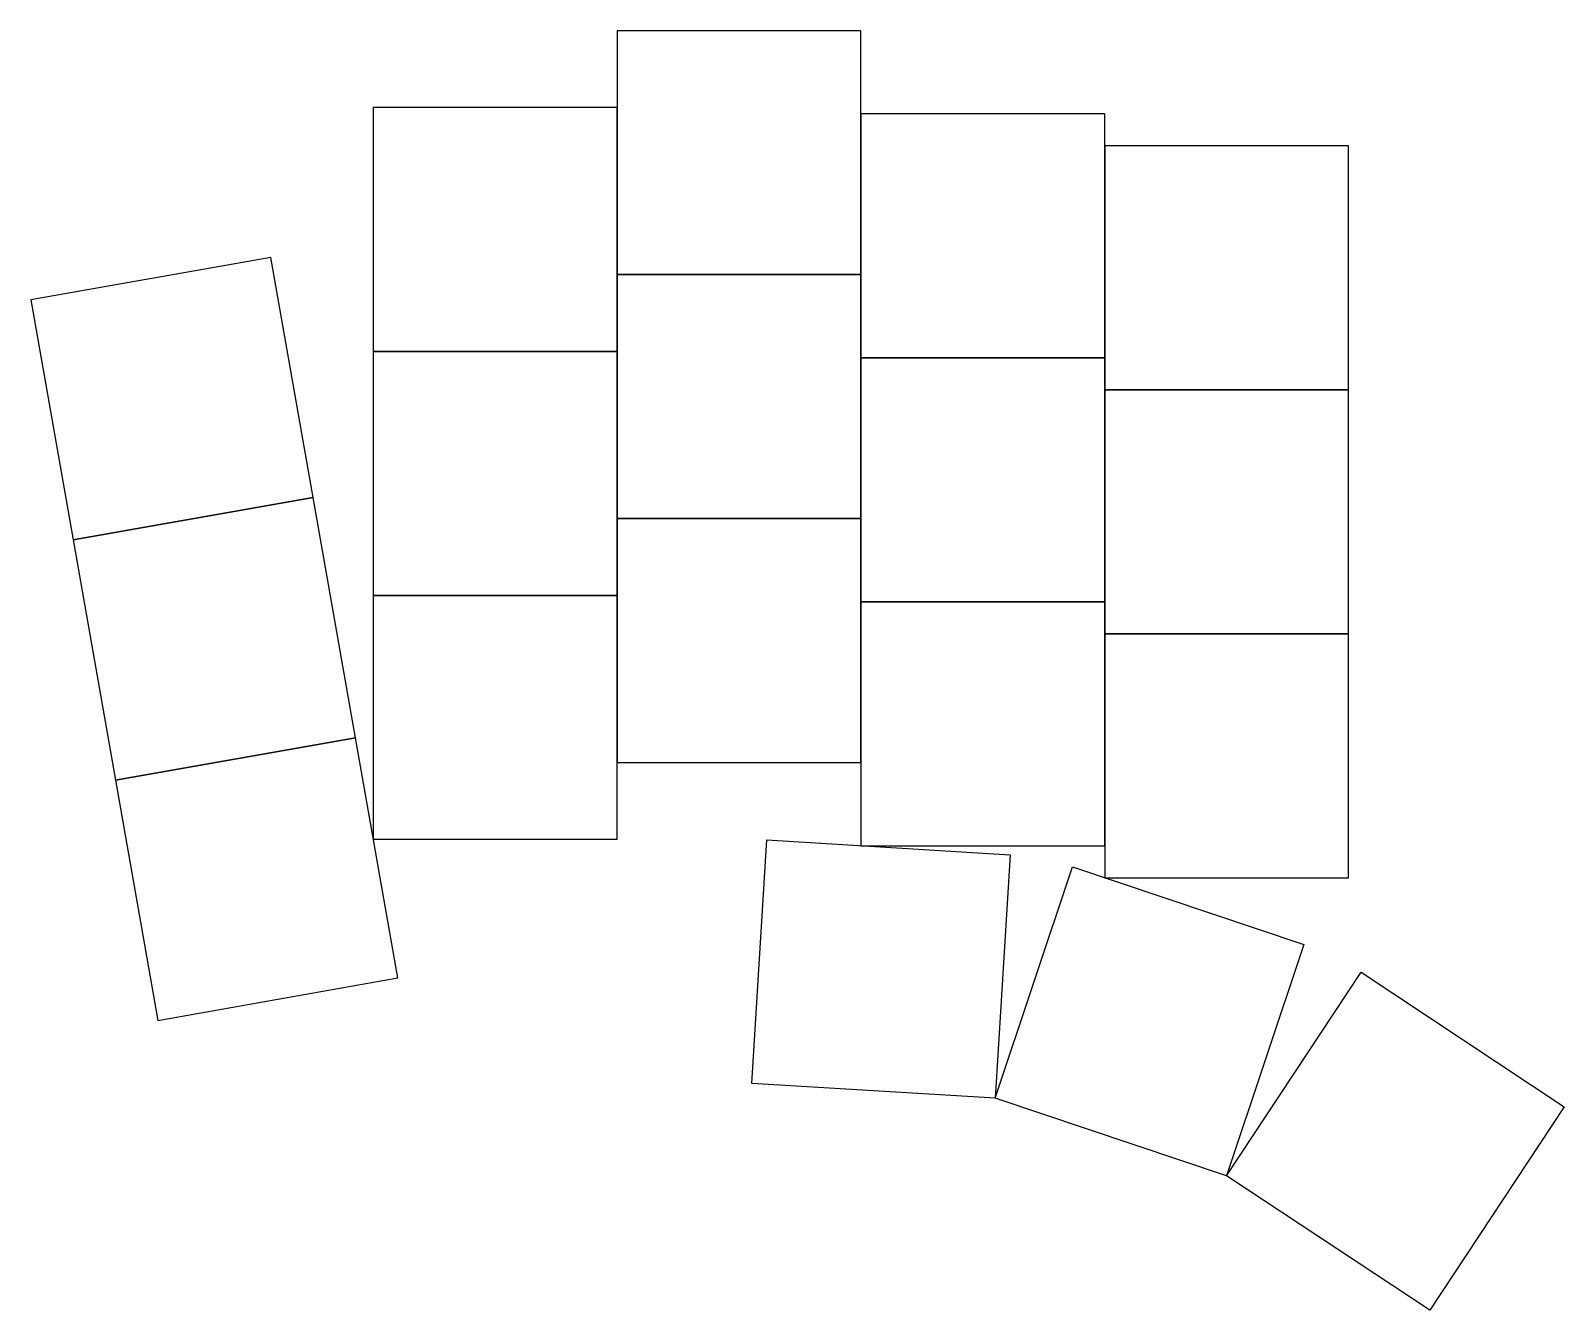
# Model space of a CAD drawing. Extents: x -93 to 26, y -43 to 57.
import ezdxf

# ---------------------------------------------------------------- set-up
doc = ezdxf.new("R2010")
doc.units = 0
doc.layers.add('Sketch', color=7, linetype='CONTINUOUS')

msp = doc.modelspace()

# ---------------------------------------------------------------- linework, layer by layer
at = {"layer": 'Sketch'}
for p, q in [((-28.575, 56.625), (-47.625, 56.625)), ((-47.625, 56.625), (-47.625, 37.575)), ((-28.575, 37.575), (-28.575, 56.625)), ((-47.625, 50.625), (-66.675, 50.625)), ((-66.675, 50.625), (-66.675, 31.575)), ((-47.625, 31.575), (-47.625, 50.625)), ((-9.525, 50.125), (-28.575, 50.125)), ((-28.575, 50.125), (-28.575, 31.075)), ((-9.525, 31.075), (-9.525, 50.125)), ((9.525, 47.625), (-9.525, 47.625)), ((-9.525, 47.625), (-9.525, 28.575)), ((9.525, 28.575), (9.525, 47.625)), ((-74.6889, 38.9239), (-93.4495, 35.6159)), ((-71.3809, 20.1633), (-74.6889, 38.9239)), ((-47.625, 37.575), (-28.575, 37.575)), ((-28.575, 37.575), (-47.625, 37.575)), ((-47.625, 37.575), (-47.625, 18.525)), ((-28.575, 18.525), (-28.575, 37.575)), ((-93.4495, 35.6159), (-90.1415, 16.8553)), ((-66.675, 31.575), (-47.625, 31.575)), ((-47.625, 31.575), (-66.675, 31.575)), ((-66.675, 31.575), (-66.675, 12.525)), ((-47.625, 12.525), (-47.625, 31.575)), ((-28.575, 31.075), (-9.525, 31.075)), ((-9.525, 31.075), (-28.575, 31.075)), ((-28.575, 31.075), (-28.575, 12.025)), ((-9.525, 12.025), (-9.525, 31.075)), ((-9.525, 28.575), (9.525, 28.575)), ((9.525, 28.575), (-9.525, 28.575)), ((-9.525, 28.575), (-9.525, 9.525)), ((9.525, 9.525), (9.525, 28.575)), ((-90.1415, 16.8553), (-71.3809, 20.1633)), ((-71.3809, 20.1633), (-90.1415, 16.8553)), ((-68.0729, 1.4027), (-71.3809, 20.1633)), ((-28.575, 18.525), (-47.625, 18.525)), ((-47.625, 18.525), (-47.625, -0.525)), ((-47.625, 18.525), (-28.575, 18.525)), ((-28.575, -0.525), (-28.575, 18.525)), ((-90.1415, 16.8553), (-86.8335, -1.9053)), ((-47.625, 12.525), (-66.675, 12.525)), ((-66.675, 12.525), (-66.675, -6.525)), ((-66.675, 12.525), (-47.625, 12.525)), ((-47.625, -6.525), (-47.625, 12.525)), ((-9.525, 12.025), (-28.575, 12.025)), ((-28.575, 12.025), (-28.575, -7.025)), ((-28.575, 12.025), (-9.525, 12.025)), ((-9.525, -7.025), (-9.525, 12.025)), ((9.525, 9.525), (-9.525, 9.525)), ((-9.525, 9.525), (-9.525, -9.525)), ((-9.525, 9.525), (9.525, 9.525)), ((9.525, -9.525), (9.525, 9.525)), ((-68.0729, 1.4027), (-86.8335, -1.9053)), ((-86.8335, -1.9053), (-68.0729, 1.4027)), ((-64.7649, -17.3579), (-68.0729, 1.4027)), ((-47.625, -0.525), (-28.575, -0.525)), ((-86.8335, -1.9053), (-83.5255, -20.6659)), ((-66.675, -6.525), (-47.625, -6.525)), ((-37.0876, -25.5899), (-35.9246, -6.57548)), ((-35.9246, -6.57548), (-16.9101, -7.73845)), ((-28.575, -7.025), (-9.525, -7.025)), ((-16.9101, -7.73845), (-18.0731, -26.7529)), ((-18.0731, -26.7529), (-12.0285, -8.68736)), ((-12.0285, -8.68736), (6.03711, -14.732)), ((-9.525, -9.525), (9.525, -9.525)), ((6.03711, -14.732), (-0.00754, -32.7976)), ((-83.5255, -20.6659), (-64.7649, -17.3579)), ((-0.00754, -32.7976), (10.5069, -16.9121)), ((10.5069, -16.9121), (26.3924, -27.4265)), ((-18.0731, -26.7529), (-37.0876, -25.5899)), ((-0.00754, -32.7976), (-18.0731, -26.7529)), ((26.3924, -27.4265), (15.878, -43.312)), ((15.878, -43.312), (-0.00754, -32.7976))]:
    msp.add_line(p, q, dxfattribs=at)

doc.saveas('drawing.dxf')
